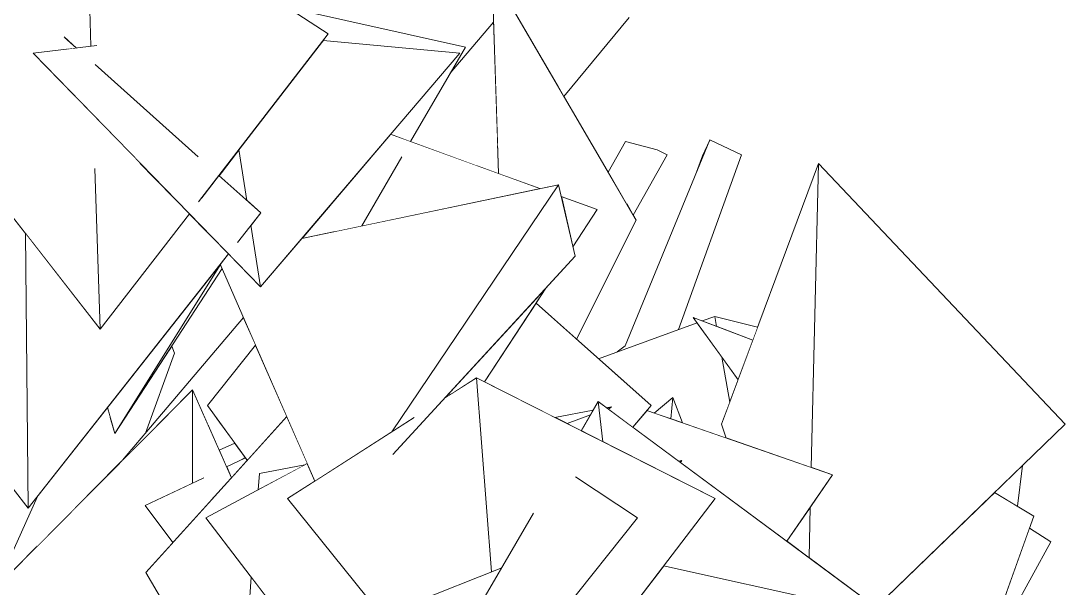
# Model space of a CAD drawing. Header units: millimetres. Extents: x -9413 to 8527, y -300 to 11224.
# Drawn here: x -5889 to -5036, y 2025 to 2489 of the extents above; entities that cross this region are included whole.
import ezdxf

# ---------------------------------------------------------------- set-up
doc = ezdxf.new("R2010")
doc.units = ezdxf.units.MM
doc.header["$MEASUREMENT"] = 0
doc.linetypes.add('Wipeout_Contour', pattern=[1000, 0, -1000])
doc.layers.add('Interior - Furniture', color=7, linetype='Continuous')
doc.layers.add('Interior - Furniture _Pen_No__4', color=7, linetype='Continuous', lineweight=20, true_color=0x029e21)

# ---------------------------------------------------------------- blocks, each defined once
blk = doc.blocks.new('Section Elem_40_6')
at = {"color": 254, "linetype": 'Wipeout_Contour', "lineweight": 0, "ltscale": 53888.075536}
blk.add_wipeout([(-5490.24, 2503.07), (-5450.52, 2435.04), (-5392.4, 2491.4), (-5409.28, 2501.32), (-5437.95, 2498.59), (-5444.31, 2499.33), (-5443.47, 2506.2), (-5438.39, 2518.42), (-5464.34, 2533.66)], dxfattribs=at).dxf.layer = 'Interior - Furniture'
at = {"color": 254, "linetype": 'Wipeout_Contour', "lineweight": 0, "ltscale": 30156.948579}
blk.add_wipeout([(-5571, 2390.03), (-5517.16, 2370.41), (-5499.89, 2387.17), (-5503.23, 2487.73), (-5538.7, 2445.83)], dxfattribs=at).dxf.layer = 'Interior - Furniture'
at = {"color": 254, "linetype": 'Wipeout_Contour', "lineweight": 0, "ltscale": 17515.598718}
blk.add_wipeout([(-5332.43, 2378.51), (-5338.36, 2362.87), (-5326.61, 2391.44)], dxfattribs=at).dxf.layer = 'Interior - Furniture'
at = {"color": 254, "linetype": 'Wipeout_Contour', "lineweight": 0, "ltscale": 29778.45555}
blk.add_wipeout([(-5586.32, 2152.8), (-5568.11, 2164.45), (-5585.55, 2134.27), (-5436.67, 2296.24), (-5450.24, 2354.81)], dxfattribs=at).dxf.layer = 'Interior - Furniture'
at = {"color": 254, "linetype": 'Wipeout_Contour', "lineweight": 0, "ltscale": 42975.486062}
blk.add_wipeout([(-5707.59, 2246.33), (-5806.45, 2129.56), (-5749.34, 2187.13), (-5736.35, 2157.85), (-5729.76, 2164.24), (-5737.04, 2174.23), (-5697.66, 2223.58)], dxfattribs=at).dxf.layer = 'Interior - Furniture'
at = {"color": 254, "linetype": 'Wipeout_Contour', "lineweight": 0, "ltscale": 17508.912815}
blk.add_wipeout([(-5402.36, 2218.07), (-5393.23, 2221.39), (-5395.83, 2223.17)], dxfattribs=at).dxf.layer = 'Interior - Furniture'
at = {"color": 254, "linetype": 'Wipeout_Contour', "lineweight": 0, "ltscale": 31131.821906}
blk.add_wipeout([(-5909.13, 2026.06), (-5876.96, 2058.48), (-5816.68, 2165.5), (-5818.7, 2172.71), (-5875.91, 2100.03)], dxfattribs=at).dxf.layer = 'Interior - Furniture'
at = {"color": 254, "linetype": 'Wipeout_Contour', "lineweight": 0, "ltscale": 17273.772278}
blk.add_wipeout([(-5350.83, 2127.89), (-5350.41, 2127.58), (-5349.55, 2129.31)], dxfattribs=at).dxf.layer = 'Interior - Furniture'
at = {"color": 254, "linetype": 'Wipeout_Contour', "lineweight": 0, "ltscale": 16499.027129}
blk.add_wipeout([(-5093.93, 2103.15), (-5075.12, 2091.9), (-5071.07, 2125.32)], dxfattribs=at).dxf.layer = 'Interior - Furniture'
at = {"color": 254, "linetype": 'Wipeout_Contour', "lineweight": 0, "ltscale": 22781.654708}
blk.add_wipeout([(-5364.31, 2043.12), (-5421.58, 1968.33), (-5377.41, 1806.56), (-5226.95, 2012.77)], dxfattribs=at).dxf.layer = 'Interior - Furniture'
at = {"color": 254, "linetype": 'Wipeout_Contour', "lineweight": 0, "ltscale": 60176.306796}
blk.add_wipeout([(-5707.12, 1957.93), (-5701.12, 1956), (-5695.07, 1974.73), (-5679.08, 1950.77), (-5672.87, 1952.02), (-5655.96, 1975.09), (-5669.95, 1993.33), (-5675.28, 1974.92), (-5678.01, 2003.83), (-5701.17, 2034)], dxfattribs=at).dxf.layer = 'Interior - Furniture'
at = {"color": 254, "linetype": 'Wipeout_Contour', "lineweight": 0, "ltscale": 17871.420176}
blk.add_wipeout([(-5392.4, 2491.4), (-5450.52, 2435.04), (-5445.79, 2426.94)], dxfattribs=at).dxf.layer = 'Interior - Furniture'
at = {"color": 254, "linetype": 'Wipeout_Contour', "lineweight": 0, "ltscale": 17485.134176}
blk.add_wipeout([(-5395.83, 2223.17), (-5300.63, 2379.1), (-5326.61, 2391.44)], dxfattribs=at).dxf.layer = 'Interior - Furniture'
at = {"color": 254, "linetype": 'Wipeout_Contour', "lineweight": 0, "ltscale": 17986.415751}
blk.add_wipeout([(-5499.89, 2387.17), (-5517.16, 2370.41), (-5499.11, 2363.84)], dxfattribs=at).dxf.layer = 'Interior - Furniture'
at = {"color": 254, "linetype": 'Wipeout_Contour', "lineweight": 0, "ltscale": 24836.19051}
blk.add_wipeout([(-5816.68, 2165.5), (-5876.96, 2058.48), (-5836.1, 2099.67), (-5813.37, 2153.68)], dxfattribs=at).dxf.layer = 'Interior - Furniture'
at = {"color": 254, "linetype": 'Wipeout_Contour', "lineweight": 0, "ltscale": 24470.020436}
blk.add_wipeout([(-5736.35, 2157.85), (-5727.41, 2137.7), (-5714.55, 2143.38), (-5729.76, 2164.24)], dxfattribs=at).dxf.layer = 'Interior - Furniture'
at = {"color": 254, "linetype": 'Wipeout_Contour', "lineweight": 0, "ltscale": 17539.974957}
blk.add_wipeout([(-5443.21, 2159.54), (-5431.67, 2153.7), (-5424.09, 2166.8)], dxfattribs=at).dxf.layer = 'Interior - Furniture'
at = {"color": 254, "linetype": 'Wipeout_Contour', "lineweight": 0, "ltscale": 17276.347458}
blk.add_wipeout([(-5352.23, 2128.92), (-5350.83, 2127.89), (-5349.55, 2129.31)], dxfattribs=at).dxf.layer = 'Interior - Furniture'
at = {"color": 254, "linetype": 'Wipeout_Contour', "lineweight": 0, "ltscale": 33158.349703}
blk.add_wipeout([(-5189.46, 2008.48), (-5210.38, 1981.99), (-5150.08, 1838.39), (-5061.78, 2083.93), (-5093.93, 2103.15), (-5190.67, 2009.37)], dxfattribs=at).dxf.layer = 'Interior - Furniture'
at = {"color": 254, "linetype": 'Wipeout_Contour', "lineweight": 0, "ltscale": 58161.01122}
blk.add_wipeout([(-5496.5, 2041.72), (-5569.32, 2012.77), (-5377.41, 1806.56), (-5421.58, 1968.33), (-5447.19, 1934.88), (-5466.96, 1980.51), (-5467.1, 1980.32), (-5468.1, 1983.15), (-5480.64, 2012.1), (-5513.79, 2011.84)], dxfattribs=at).dxf.layer = 'Interior - Furniture'
at = {"layer": 'Interior - Furniture _Pen_No__4', "linetype": 'Continuous'}
blk.add_line((-5326.66, 2391.31), (-5326.61, 2391.44), dxfattribs=at)
at = {"color": 254, "linetype": 'Wipeout_Contour', "lineweight": 0, "ltscale": 23278.583001}
blk.add_wipeout([(-5395.83, 2223.17), (-5393.23, 2221.39), (-5352.25, 2236.3), (-5300.63, 2379.1)], dxfattribs=at).dxf.layer = 'Interior - Furniture'
at = {"color": 254, "linetype": 'Wipeout_Contour', "lineweight": 0, "ltscale": 54707.071067}
blk.add_wipeout([(-5726.54, 2289.79), (-5649.22, 2112.53), (-5624.93, 2128.08), (-5586.32, 2152.8), (-5450.24, 2354.81), (-5659.94, 2310.81), (-5693.61, 2271.3), (-5719.81, 2298.24), (-5719.9, 2298.23)], dxfattribs=at).dxf.layer = 'Interior - Furniture'
at = {"color": 254, "linetype": 'Wipeout_Contour', "lineweight": 0, "ltscale": 37141.390804}
blk.add_wipeout([(-5813.37, 2153.68), (-5836.1, 2099.67), (-5807.46, 2128.55), (-5763.82, 2217.12), (-5768.8, 2218.77), (-5812.7, 2151.29)], dxfattribs=at).dxf.layer = 'Interior - Furniture'
at = {"color": 254, "linetype": 'Wipeout_Contour', "lineweight": 0, "ltscale": 17562.753085}
blk.add_wipeout([(-5470.67, 2086.34), (-5513.79, 2011.84), (-5480.64, 2012.1)], dxfattribs=at).dxf.layer = 'Interior - Furniture'
at = {"color": 254, "linetype": 'Wipeout_Contour', "lineweight": 0, "ltscale": 21861.066853}
blk.add_wipeout([(-5083.35, 2023.95), (-5087.34, 1991.03), (-5048.03, 2062.81), (-5065.35, 2074.02)], dxfattribs=at).dxf.layer = 'Interior - Furniture'
at = {"layer": 'Interior - Furniture _Pen_No__4', "linetype": 'Continuous'}
for p, q in [((-5332.43, 2378.51), (-5326.66, 2391.31)), ((-5326.61, 2391.44), (-5300.63, 2379.1)), ((-5338.36, 2362.87), (-5332.43, 2378.51))]:
    blk.add_line(p, q, dxfattribs=at)
at = {"color": 254, "linetype": 'Wipeout_Contour', "lineweight": 0, "ltscale": 43006.74923}
blk.add_wipeout([(-5711.27, 2383.52), (-5704.71, 2341.85), (-5693.48, 2331.79), (-5701.52, 2321.58), (-5693.61, 2271.3), (-5530.77, 2462.36), (-5642.51, 2472.62)], dxfattribs=at).dxf.layer = 'Interior - Furniture'
at = {"color": 254, "linetype": 'Wipeout_Contour', "lineweight": 0, "ltscale": 23491.19638}
blk.add_wipeout([(-5394.48, 2339.05), (-5389.15, 2329.92), (-5361.42, 2379.08), (-5369.51, 2383.31)], dxfattribs=at).dxf.layer = 'Interior - Furniture'
at = {"color": 254, "linetype": 'Wipeout_Contour', "lineweight": 0, "ltscale": 17737.819066}
blk.add_wipeout([(-5448.02, 2345.22), (-5438.48, 2304.07), (-5418.61, 2334.51)], dxfattribs=at).dxf.layer = 'Interior - Furniture'
at = {"color": 254, "linetype": 'Wipeout_Contour', "lineweight": 0, "ltscale": 63551.705538}
blk.add_wipeout([(-5337.02, 2241.85), (-5417.51, 2212.55), (-5374.57, 2174.23), (-5378.01, 2170.15), (-5371.91, 2168.05), (-5356.9, 2180.79), (-5348.92, 2160.09), (-5313.16, 2147.72), (-5316.99, 2159.06), (-5310.33, 2176.95), (-5316.68, 2213.69)], dxfattribs=at).dxf.layer = 'Interior - Furniture'
at = {"color": 254, "linetype": 'Wipeout_Contour', "lineweight": 0, "ltscale": 24719.439916}
blk.add_wipeout([(-5763.82, 2217.12), (-5807.46, 2128.55), (-5806.45, 2129.56), (-5787.74, 2151.66)], dxfattribs=at).dxf.layer = 'Interior - Furniture'
at = {"color": 254, "linetype": 'Wipeout_Contour', "lineweight": 0, "ltscale": 17865.000922}
blk.add_wipeout([(-5543.07, 2180.48), (-5538.59, 2183.35), (-5539.74, 2184.1)], dxfattribs=at).dxf.layer = 'Interior - Furniture'
at = {"color": 254, "linetype": 'Wipeout_Contour', "lineweight": 0, "ltscale": 23404.362042}
blk.add_wipeout([(-5453.1, 2164.55), (-5443.21, 2159.54), (-5424.09, 2166.8), (-5421.98, 2170.45)], dxfattribs=at).dxf.layer = 'Interior - Furniture'
at = {"color": 254, "linetype": 'Wipeout_Contour', "lineweight": 0, "ltscale": 18191.548277}
blk.add_wipeout([(-5695.59, 2105.38), (-5657.54, 2125.79), (-5694.54, 2118.78)], dxfattribs=at).dxf.layer = 'Interior - Furniture'
at = {"color": 254, "linetype": 'Wipeout_Contour', "lineweight": 0, "ltscale": 62404.713696}
blk.add_wipeout([(-5827.41, 2468.47), (-5879.41, 2462.36), (-5693.61, 2271.3), (-5701.52, 2321.58), (-5712.5, 2307.63), (-5741.68, 2344.1), (-5744.18, 2340.86), (-5766.56, 2375.17), (-5828.81, 2452.95), (-5801.11, 2428.16)], dxfattribs=at).dxf.layer = 'Interior - Furniture'
at = {"color": 254, "linetype": 'Wipeout_Contour', "lineweight": 0, "ltscale": 23559.626158}
blk.add_wipeout([(-5395.57, 2390.04), (-5409.66, 2365.06), (-5394.48, 2339.05), (-5369.51, 2383.31)], dxfattribs=at).dxf.layer = 'Interior - Furniture'
at = {"color": 254, "linetype": 'Wipeout_Contour', "lineweight": 0, "ltscale": 17336.118895}
blk.add_wipeout([(-5332.81, 2243.38), (-5321.04, 2238.95), (-5322.46, 2247.15)], dxfattribs=at).dxf.layer = 'Interior - Furniture'
at = {"color": 254, "linetype": 'Wipeout_Contour', "lineweight": 0, "ltscale": 18536.027302}
blk.add_wipeout([(-5766.13, 2222.88), (-5768.8, 2218.77), (-5763.82, 2217.12)], dxfattribs=at).dxf.layer = 'Interior - Furniture'
at = {"color": 254, "linetype": 'Wipeout_Contour', "lineweight": 0, "ltscale": 17238.227795}
blk.add_wipeout([(-5316.68, 2213.69), (-5310.33, 2176.95), (-5303.46, 2195.4)], dxfattribs=at).dxf.layer = 'Interior - Furniture'
at = {"color": 254, "linetype": 'Wipeout_Contour', "lineweight": 0, "ltscale": 17355.603096}
blk.add_wipeout([(-5371.91, 2168.05), (-5358.37, 2163.36), (-5356.9, 2180.79)], dxfattribs=at).dxf.layer = 'Interior - Furniture'
at = {"color": 254, "linetype": 'Wipeout_Contour', "lineweight": 0, "ltscale": 17486.109244}
blk.add_wipeout([(-5410.42, 2171.98), (-5409.33, 2171.18), (-5406.99, 2173.29)], dxfattribs=at).dxf.layer = 'Interior - Furniture'
at = {"color": 254, "linetype": 'Wipeout_Contour', "lineweight": 0, "ltscale": 97053.676015}
blk.add_wipeout([(-5672.2, 2165.2), (-5787.49, 2037.75), (-5747.6, 1970.99), (-5724.8, 1963.64), (-5729.34, 1975.56), (-5729.86, 1977.28), (-5729.52, 1977.02), (-5729.47, 1976.59), (-5721.59, 1962.6), (-5707.12, 1957.93), (-5701.17, 2034), (-5738.35, 2082.44), (-5695.59, 2105.38), (-5694.54, 2118.78), (-5657.54, 2125.79), (-5655.48, 2126.9)], dxfattribs=at).dxf.layer = 'Interior - Furniture'
at = {"layer": 'Interior - Furniture _Pen_No__4', "linetype": 'Continuous'}
blk.add_line((-5369.51, 2383.31), (-5361.42, 2379.08), dxfattribs=at)
at = {"color": 254, "linetype": 'Wipeout_Contour', "lineweight": 0, "ltscale": 18551.205124}
blk.add_wipeout([(-5711.27, 2383.52), (-5727.6, 2362.34), (-5704.71, 2341.85)], dxfattribs=at).dxf.layer = 'Interior - Furniture'
at = {"color": 254, "linetype": 'Wipeout_Contour', "lineweight": 0, "ltscale": 23033.246603}
blk.add_wipeout([(-5322.46, 2247.15), (-5321.04, 2238.95), (-5291.4, 2227.79), (-5287.47, 2238.34)], dxfattribs=at).dxf.layer = 'Interior - Furniture'
at = {"color": 254, "linetype": 'Wipeout_Contour', "lineweight": 0, "ltscale": 17330.566554}
blk.add_wipeout([(-5356.9, 2180.79), (-5358.37, 2163.36), (-5348.92, 2160.09)], dxfattribs=at).dxf.layer = 'Interior - Furniture'
at = {"color": 254, "linetype": 'Wipeout_Contour', "lineweight": 0, "ltscale": 17488.132787}
blk.add_wipeout([(-5411.12, 2172.5), (-5410.42, 2171.98), (-5406.99, 2173.29)], dxfattribs=at).dxf.layer = 'Interior - Furniture'
at = {"color": 254, "linetype": 'Wipeout_Contour', "lineweight": 0, "ltscale": 35986.585529}
blk.add_wipeout([(-5738.35, 2082.44), (-5565.42, 1857.12), (-5558.8, 1958.18), (-5671.52, 2098.25), (-5649.22, 2112.53), (-5655.48, 2126.9)], dxfattribs=at).dxf.layer = 'Interior - Furniture'
at = {"layer": 'Interior - Furniture _Pen_No__4', "linetype": 'Continuous'}
for p, q in [((-5695.59, 2105.38), (-5694.54, 2118.78)), ((-5707.12, 1957.93), (-5701.17, 2034))]:
    blk.add_line(p, q, dxfattribs=at)
at = {"color": 254, "linetype": 'Wipeout_Contour', "lineweight": 0, "ltscale": 50156.791921}
blk.add_wipeout([(-5638.29, 2478.09), (-5836.71, 2607.2), (-5832.17, 2467.91), (-5827.41, 2468.47), (-5801.11, 2428.16), (-5744.79, 2377.73), (-5766.56, 2375.17), (-5744.18, 2340.86)], dxfattribs=at).dxf.layer = 'Interior - Furniture'
at = {"color": 254, "linetype": 'Wipeout_Contour', "lineweight": 0, "ltscale": 17274.68852}
blk.add_wipeout([(-5291.4, 2227.79), (-5340.11, 2246.12), (-5303.46, 2195.4)], dxfattribs=at).dxf.layer = 'Interior - Furniture'
at = {"color": 254, "linetype": 'Wipeout_Contour', "lineweight": 0, "ltscale": 56888.367077}
blk.add_wipeout([(-5189.46, 2008.48), (-5417.89, 2177.51), (-5413.88, 2144.69), (-5322.1, 2098.25), (-5364.31, 2043.12), (-5226.95, 2012.77), (-5310.52, 1898.23), (-5306.64, 1894.25), (-5372.81, 1809.14), (-5369.34, 1780.73)], dxfattribs=at).dxf.layer = 'Interior - Furniture'
at = {"layer": 'Interior - Furniture _Pen_No__4', "linetype": 'Continuous'}
blk.add_line((-5332.81, 2243.38), (-5322.46, 2247.15), dxfattribs=at)
at = {"color": 254, "linetype": 'Wipeout_Contour', "lineweight": 0, "ltscale": 42765.326146}
blk.add_wipeout([(-5671.57, 2499.75), (-5638.29, 2478.09), (-5642.51, 2472.62), (-5530.77, 2462.36), (-5587.34, 2395.98), (-5571, 2390.03), (-5526.26, 2467.32)], dxfattribs=at).dxf.layer = 'Interior - Furniture'
at = {"color": 254, "linetype": 'Wipeout_Contour', "lineweight": 0, "ltscale": 24995.472654}
blk.add_wipeout([(-5791.74, 2372.21), (-5828.9, 2367.84), (-5824.62, 2236.62), (-5751.74, 2331.07)], dxfattribs=at).dxf.layer = 'Interior - Furniture'
at = {"color": 254, "linetype": 'Wipeout_Contour', "lineweight": 0, "ltscale": 30414.317205}
blk.add_wipeout([(-5636.76, 2338), (-5632.11, 2316.65), (-5610.89, 2321.1), (-5578.34, 2377.35), (-5602.84, 2377.8)], dxfattribs=at).dxf.layer = 'Interior - Furniture'
at = {"color": 254, "linetype": 'Wipeout_Contour', "lineweight": 0, "ltscale": 17505.554046}
blk.add_wipeout([(-5431.67, 2153.7), (-5413.88, 2144.69), (-5417.89, 2177.51)], dxfattribs=at).dxf.layer = 'Interior - Furniture'
at = {"color": 254, "linetype": 'Wipeout_Contour', "lineweight": 0, "ltscale": 23238.447379}
blk.add_wipeout([(-5468.1, 1983.15), (-5467.1, 1980.32), (-5385.61, 2082.44), (-5436.31, 2115.88)], dxfattribs=at).dxf.layer = 'Interior - Furniture'
at = {"layer": 'Interior - Furniture _Pen_No__4', "linetype": 'Continuous'}
for p, q in [((-5526.26, 2467.32), (-5671.57, 2499.75)), ((-5530.77, 2462.36), (-5642.51, 2472.62))]:
    blk.add_line(p, q, dxfattribs=at)
at = {"color": 254, "linetype": 'Wipeout_Contour', "lineweight": 0, "ltscale": 82714.918906}
blk.add_wipeout([(-5853.02, 2595.26), (-6013.08, 2478.09), (-5824.62, 2236.62), (-5828.9, 2367.84), (-5841.98, 2423.87), (-5879.41, 2462.36), (-5851.72, 2465.62), (-5854.03, 2475.53), (-5843.97, 2466.53), (-5832.17, 2467.91), (-5836.71, 2607.2), (-5842.33, 2603.09), (-5857.17, 2588.5)], dxfattribs=at).dxf.layer = 'Interior - Furniture'
at = {"color": 254, "linetype": 'Wipeout_Contour', "lineweight": 0, "ltscale": 30250.904755}
blk.add_wipeout([(-5610.89, 2321.1), (-5465.52, 2351.6), (-5587.34, 2395.98), (-5602.84, 2377.8), (-5578.34, 2377.35)], dxfattribs=at).dxf.layer = 'Interior - Furniture'
at = {"color": 254, "linetype": 'Wipeout_Contour', "lineweight": 0, "ltscale": 18306.046645}
blk.add_wipeout([(-5636.76, 2338), (-5659.94, 2310.81), (-5632.11, 2316.65)], dxfattribs=at).dxf.layer = 'Interior - Furniture'
at = {"color": 254, "linetype": 'Wipeout_Contour', "lineweight": 0, "ltscale": 64104.024368}
blk.add_wipeout([(-5517.25, 2197.01), (-5505.01, 2038.33), (-5496.5, 2041.72), (-5470.67, 2086.34), (-5480.64, 2012.1), (-5468.1, 1983.15), (-5436.31, 2115.88), (-5385.61, 2082.44), (-5466.96, 1980.51), (-5447.19, 1934.88), (-5322.1, 2098.25)], dxfattribs=at).dxf.layer = 'Interior - Furniture'
at = {"layer": 'Interior - Furniture _Pen_No__4', "linetype": 'Continuous'}
for p, q in [((-5638.29, 2478.09), (-5836.71, 2607.2)), ((-5836.71, 2607.2), (-5832.17, 2467.91)), ((-5571, 2390.03), (-5526.26, 2467.32)), ((-5610.89, 2321.1), (-5578.24, 2377.51))]:
    blk.add_line(p, q, dxfattribs=at)
at = {"color": 254, "linetype": 'Wipeout_Contour', "lineweight": 0, "ltscale": 19048.649823}
blk.add_wipeout([(-5854.03, 2475.53), (-5851.72, 2465.62), (-5843.97, 2466.53)], dxfattribs=at).dxf.layer = 'Interior - Furniture'
at = {"color": 254, "linetype": 'Wipeout_Contour', "lineweight": 0, "ltscale": 18874.688254}
blk.add_wipeout([(-5791.74, 2372.21), (-5841.98, 2423.87), (-5828.9, 2367.84)], dxfattribs=at).dxf.layer = 'Interior - Furniture'
at = {"color": 254, "linetype": 'Wipeout_Contour', "lineweight": 0, "ltscale": 31178.123298}
blk.add_wipeout([(-5824.62, 2236.62), (-5885.65, 2314.81), (-5883.53, 2090.35), (-5719.85, 2298.29), (-5751.74, 2331.07)], dxfattribs=at).dxf.layer = 'Interior - Furniture'
at = {"color": 254, "linetype": 'Wipeout_Contour', "lineweight": 0, "ltscale": 53321.390195}
blk.add_wipeout([(-5671.52, 2098.25), (-5492.46, 1875.75), (-5497.04, 1935.11), (-5569.32, 2012.77), (-5505.01, 2038.33), (-5517.25, 2197.01), (-5543.07, 2180.48), (-5585.55, 2134.27), (-5568.11, 2164.45)], dxfattribs=at).dxf.layer = 'Interior - Furniture'
at = {"color": 254, "linetype": 'Wipeout_Contour', "lineweight": 0, "ltscale": 40172.104828}
blk.add_wipeout([(-5378.01, 2170.15), (-5389.51, 2156.51), (-5352.23, 2128.92), (-5349.55, 2129.31), (-5350.41, 2127.58), (-5263.59, 2063.34), (-5226.37, 2117.7)], dxfattribs=at).dxf.layer = 'Interior - Furniture'
at = {"layer": 'Interior - Furniture _Pen_No__4', "linetype": 'Continuous'}
for p, q in [((-5843.97, 2466.53), (-5854.06, 2475.56)), ((-5879.41, 2462.36), (-5827.4, 2468.48)), ((-5828.91, 2367.95), (-5824.62, 2236.62)), ((-5356.9, 2180.79), (-5358.37, 2163.36)), ((-5348.92, 2160.09), (-5356.9, 2180.79)), ((-5352.23, 2128.92), (-5349.55, 2129.31)), ((-5349.55, 2129.31), (-5350.83, 2127.89)), ((-5350.41, 2127.58), (-5349.55, 2129.31)), ((-5385.61, 2082.44), (-5436.4, 2115.95)), ((-5492.46, 1875.75), (-5671.52, 2098.25)), ((-5447.2, 1934.87), (-5322.1, 2098.25)), ((-5513.8, 2011.82), (-5470.65, 2086.37)), ((-5467.11, 1980.31), (-5385.61, 2082.44)), ((-5569.32, 2012.77), (-5496.5, 2041.72))]:
    blk.add_line(p, q, dxfattribs=at)
at = {"color": 254, "linetype": 'Wipeout_Contour', "lineweight": 0, "ltscale": 18777.925083}
blk.add_wipeout([(-5744.79, 2377.73), (-5828.81, 2452.95), (-5766.56, 2375.17)], dxfattribs=at).dxf.layer = 'Interior - Furniture'
at = {"color": 254, "linetype": 'Wipeout_Contour', "lineweight": 0, "ltscale": 25518.70662}
blk.add_wipeout([(-5972.1, 2425.58), (-6071.49, 2331.79), (-5883.53, 2090.35), (-5885.65, 2314.81)], dxfattribs=at).dxf.layer = 'Interior - Furniture'
at = {"color": 254, "linetype": 'Wipeout_Contour', "lineweight": 0, "ltscale": 44996.914179}
blk.add_wipeout([(-5244.45, 2091.29), (-5245.45, 2049.91), (-5244.13, 2048.93), (-5190.67, 2009.37), (-5036.26, 2159.06), (-5237.65, 2372.11), (-5243.67, 2123.68), (-5226.37, 2117.7)], dxfattribs=at).dxf.layer = 'Interior - Furniture'
at = {"color": 254, "linetype": 'Wipeout_Contour', "lineweight": 0, "ltscale": 24710.820243}
blk.add_wipeout([(-5727.6, 2362.34), (-5741.68, 2344.1), (-5712.5, 2307.63), (-5693.48, 2331.79)], dxfattribs=at).dxf.layer = 'Interior - Furniture'
at = {"color": 254, "linetype": 'Wipeout_Contour', "lineweight": 0, "ltscale": 18492.89216}
blk.add_wipeout([(-5719.9, 2298.23), (-5719.81, 2298.24), (-5719.85, 2298.29)], dxfattribs=at).dxf.layer = 'Interior - Furniture'
at = {"color": 254, "linetype": 'Wipeout_Contour', "lineweight": 0, "ltscale": 29690.333074}
blk.add_wipeout([(-5539.74, 2184.1), (-5538.59, 2183.35), (-5517.25, 2197.01), (-5510.56, 2193.63), (-5460.54, 2270.27)], dxfattribs=at).dxf.layer = 'Interior - Furniture'
at = {"color": 254, "linetype": 'Wipeout_Contour', "lineweight": 0, "ltscale": 30504.322199}
blk.add_wipeout([(-5727.41, 2137.7), (-5721.37, 2124.07), (-5708.74, 2130.08), (-5706.12, 2131.81), (-5714.55, 2143.38)], dxfattribs=at).dxf.layer = 'Interior - Furniture'
at = {"color": 254, "linetype": 'Wipeout_Contour', "lineweight": 0, "ltscale": 24500.998709}
blk.add_wipeout([(-5787.89, 2092.44), (-5765.18, 2062.41), (-5734.64, 2096.17), (-5740.09, 2115.17)], dxfattribs=at).dxf.layer = 'Interior - Furniture'
at = {"layer": 'Interior - Furniture _Pen_No__4', "linetype": 'Continuous'}
for p, q in [((-5824.62, 2236.62), (-6013.08, 2478.09)), ((-5744.19, 2340.85), (-5638.29, 2478.09)), ((-5693.61, 2271.3), (-5530.77, 2462.36)), ((-5744.68, 2377.63), (-5828.86, 2453)), ((-5711.27, 2383.52), (-5704.71, 2341.85)), ((-5693.48, 2331.79), (-5727.6, 2362.34)), ((-5712.51, 2307.62), (-5693.48, 2331.79)), ((-5701.52, 2321.58), (-5693.61, 2271.3)), ((-5719.9, 2298.23), (-5719.81, 2298.24)), ((-5543.07, 2180.48), (-5517.25, 2197.01)), ((-5538.59, 2183.35), (-5539.74, 2184.1)), ((-5190.67, 2009.37), (-5036.26, 2159.06)), ((-5075.12, 2091.9), (-5071.07, 2125.32)), ((-5061.78, 2083.93), (-5093.93, 2103.15)), ((-5565.42, 1857.12), (-5738.35, 2082.44)), ((-5150.08, 1838.39), (-5061.78, 2083.93)), ((-5048.03, 2062.81), (-5065.35, 2074.02)), ((-5087.34, 1991.03), (-5048.03, 2062.81)), ((-5226.95, 2012.77), (-5364.31, 2043.12))]:
    blk.add_line(p, q, dxfattribs=at)
at = {"color": 254, "linetype": 'Wipeout_Contour', "lineweight": 0, "ltscale": 28583.94327}
blk.add_wipeout([(-5316.99, 2159.06), (-5313.16, 2147.72), (-5291.52, 2140.24), (-5243.67, 2123.68), (-5237.65, 2372.11)], dxfattribs=at).dxf.layer = 'Interior - Furniture'
at = {"color": 254, "linetype": 'Wipeout_Contour', "lineweight": 0, "ltscale": 58483.817257}
blk.add_wipeout([(-5510.56, 2193.63), (-5453.1, 2164.55), (-5421.98, 2170.45), (-5417.89, 2177.51), (-5411.12, 2172.5), (-5406.99, 2173.29), (-5409.33, 2171.18), (-5389.51, 2156.51), (-5374.57, 2174.23), (-5468.51, 2258.06)], dxfattribs=at).dxf.layer = 'Interior - Furniture'
at = {"color": 254, "linetype": 'Wipeout_Contour', "lineweight": 0, "ltscale": 24411.843748}
blk.add_wipeout([(-5737.04, 2174.23), (-5704.46, 2129.53), (-5672.2, 2165.2), (-5697.66, 2223.58)], dxfattribs=at).dxf.layer = 'Interior - Furniture'
at = {"color": 254, "linetype": 'Wipeout_Contour', "lineweight": 0, "ltscale": 16931.732231}
blk.add_wipeout([(-5263.59, 2063.34), (-5245.45, 2049.91), (-5244.45, 2091.29)], dxfattribs=at).dxf.layer = 'Interior - Furniture'
at = {"layer": 'Interior - Furniture _Pen_No__4', "linetype": 'Continuous'}
for p, q in [((-5352.25, 2236.3), (-5300.63, 2379.1)), ((-5316.99, 2159.06), (-5237.65, 2372.11)), ((-5237.65, 2372.11), (-5243.67, 2123.68)), ((-5036.26, 2159.06), (-5237.65, 2372.11)), ((-5291.4, 2227.79), (-5340.11, 2246.12)), ((-5340.11, 2246.12), (-5303.46, 2195.4)), ((-5322.46, 2247.15), (-5321.04, 2238.95)), ((-5287.47, 2238.34), (-5322.46, 2247.15)), ((-5402.36, 2218.07), (-5395.83, 2223.17)), ((-5316.68, 2213.69), (-5310.33, 2176.95)), ((-5322.1, 2098.25), (-5517.25, 2197.01)), ((-5517.25, 2197.01), (-5505.01, 2038.33)), ((-5431.67, 2153.7), (-5417.89, 2177.51)), ((-5189.46, 2008.48), (-5417.89, 2177.51)), ((-5417.89, 2177.51), (-5413.88, 2144.69)), ((-5371.91, 2168.05), (-5356.9, 2180.79)), ((-5453.1, 2164.55), (-5421.98, 2170.45)), ((-5411.12, 2172.5), (-5406.99, 2173.29)), ((-5410.42, 2171.98), (-5406.99, 2173.29)), ((-5406.99, 2173.29), (-5409.33, 2171.18)), ((-5389.51, 2156.51), (-5374.57, 2174.23)), ((-5226.37, 2117.7), (-5378.01, 2170.15)), ((-5671.52, 2098.25), (-5568.1, 2164.46)), ((-5443.21, 2159.54), (-5424.09, 2166.8)), ((-5313.16, 2147.72), (-5316.99, 2159.06)), ((-5694.54, 2118.78), (-5657.54, 2125.79)), ((-5263.59, 2063.34), (-5226.37, 2117.7)), ((-5244.45, 2091.29), (-5245.45, 2049.91))]:
    blk.add_line(p, q, dxfattribs=at)
at = {"color": 254, "linetype": 'Wipeout_Contour', "lineweight": 0, "ltscale": 71140.217668}
blk.add_wipeout([(-5504.55, 2527.57), (-5499.11, 2363.84), (-5465.52, 2351.6), (-5450.24, 2354.81), (-5448.02, 2345.22), (-5418.61, 2334.51), (-5438.48, 2304.07), (-5436.67, 2296.24), (-5460.54, 2270.27), (-5468.51, 2258.06), (-5435.38, 2228.49), (-5386.76, 2325.83)], dxfattribs=at).dxf.layer = 'Interior - Furniture'
at = {"color": 254, "linetype": 'Wipeout_Contour', "lineweight": 0, "ltscale": 18530.365636}
blk.add_wipeout([(-5812.7, 2151.29), (-5724.96, 2286.16), (-5726.44, 2289.53)], dxfattribs=at).dxf.layer = 'Interior - Furniture'
at = {"color": 254, "linetype": 'Wipeout_Contour', "lineweight": 0, "ltscale": 24379.340395}
blk.add_wipeout([(-5705.86, 2131.45), (-5721.37, 2124.07), (-5717.43, 2115.19), (-5704.46, 2129.53)], dxfattribs=at).dxf.layer = 'Interior - Furniture'
at = {"layer": 'Interior - Furniture _Pen_No__4', "linetype": 'Continuous'}
for p, q in [((-5386.76, 2325.83), (-5504.55, 2527.57)), ((-5504.55, 2527.57), (-5499.11, 2363.84)), ((-5445.79, 2426.94), (-5392.4, 2491.4)), ((-5538.7, 2445.83), (-5503.23, 2487.73)), ((-5465.52, 2351.6), (-5587.34, 2395.98)), ((-5409.66, 2365.06), (-5395.57, 2390.04)), ((-5395.83, 2223.17), (-5326.61, 2391.44)), ((-5395.57, 2390.04), (-5369.51, 2383.31)), ((-5389.15, 2329.92), (-5361.42, 2379.08)), ((-5659.94, 2310.81), (-5450.24, 2354.81)), ((-5450.24, 2354.81), (-5586.32, 2152.8)), ((-5436.67, 2296.24), (-5450.24, 2354.81)), ((-5418.61, 2334.51), (-5448.02, 2345.22)), ((-5438.48, 2304.07), (-5418.61, 2334.51)), ((-5435.38, 2228.49), (-5386.76, 2325.83)), ((-5585.56, 2134.25), (-5436.67, 2296.24)), ((-5510.56, 2193.63), (-5460.54, 2270.27)), ((-5374.57, 2174.23), (-5468.51, 2258.06)), ((-5417.51, 2212.55), (-5337.02, 2241.85))]:
    blk.add_line(p, q, dxfattribs=at)
at = {"color": 254, "linetype": 'Wipeout_Contour', "lineweight": 0, "ltscale": 24743.792915}
blk.add_wipeout([(-5818.7, 2172.71), (-5812.7, 2151.29), (-5726.44, 2289.53), (-5726.54, 2289.79)], dxfattribs=at).dxf.layer = 'Interior - Furniture'
at = {"color": 254, "linetype": 'Wipeout_Contour', "lineweight": 0, "ltscale": 18275.985744}
blk.add_wipeout([(-5706.12, 2131.81), (-5708.74, 2130.08), (-5705.86, 2131.45)], dxfattribs=at).dxf.layer = 'Interior - Furniture'
at = {"layer": 'Interior - Furniture _Pen_No__4', "linetype": 'Continuous'}
for p, q in [((-5693.61, 2271.3), (-5879.41, 2462.36)), ((-5824.62, 2236.62), (-5751.74, 2331.07)), ((-5763.82, 2217.12), (-5766.13, 2222.88)), ((-5708.74, 2130.08), (-5706.12, 2131.81))]:
    blk.add_line(p, q, dxfattribs=at)
at = {"color": 254, "linetype": 'Wipeout_Contour', "lineweight": 0, "ltscale": 30593.952806}
blk.add_wipeout([(-5717.43, 2115.19), (-5749.34, 2187.13), (-5749.1, 2110.88), (-5740.09, 2115.17), (-5734.64, 2096.17)], dxfattribs=at).dxf.layer = 'Interior - Furniture'
at = {"layer": 'Interior - Furniture _Pen_No__4', "linetype": 'Continuous'}
for p, q in [((-5649.22, 2112.53), (-5726.54, 2289.79)), ((-5737.04, 2174.23), (-5697.66, 2223.58)), ((-5704.46, 2129.53), (-5737.04, 2174.23)), ((-5727.41, 2137.7), (-5714.55, 2143.38)), ((-5738.35, 2082.44), (-5655.48, 2126.9)), ((-5721.37, 2124.07), (-5705.86, 2131.45))]:
    blk.add_line(p, q, dxfattribs=at)
at = {"color": 254, "linetype": 'Wipeout_Contour', "lineweight": 0, "ltscale": 92466.114748}
blk.add_wipeout([(-5966.99, 1967.73), (-5937.96, 1938.8), (-5885.57, 1955.44), (-5868.15, 2019.91), (-5815.46, 1981.59), (-5812.61, 1982.7), (-5825.19, 1997.82), (-5801.45, 2005.1), (-5802.91, 2006.65), (-5774.53, 2016.05), (-5787.49, 2037.75), (-5765.18, 2062.41), (-5787.89, 2092.44), (-5749.1, 2110.88), (-5749.34, 2187.13)], dxfattribs=at).dxf.layer = 'Interior - Furniture'
at = {"layer": 'Interior - Furniture _Pen_No__4', "linetype": 'Continuous'}
for p, q in [((-5883.53, 2090.35), (-6071.49, 2331.79)), ((-5885.65, 2314.81), (-5883.53, 2090.35)), ((-5883.53, 2090.35), (-5719.85, 2298.29)), ((-5812.7, 2151.29), (-5726.44, 2289.53)), ((-5724.96, 2286.16), (-5812.7, 2151.29)), ((-5806.45, 2129.56), (-5707.59, 2246.33)), ((-5787.74, 2151.66), (-5763.82, 2217.12)), ((-5966.99, 1967.73), (-5749.34, 2187.13)), ((-5717.43, 2115.19), (-5749.34, 2187.13)), ((-5749.34, 2187.13), (-5749.1, 2110.88)), ((-5812.7, 2151.29), (-5818.7, 2172.71)), ((-5787.49, 2037.75), (-5672.2, 2165.2)), ((-5787.89, 2092.44), (-5740.08, 2115.18)), ((-5909.13, 2026.06), (-5875.91, 2100.03)), ((-5765.18, 2062.41), (-5787.89, 2092.44)), ((-5747.6, 1970.99), (-5787.49, 2037.75))]:
    blk.add_line(p, q, dxfattribs=at)

msp = doc.modelspace()

# ---------------------------------------------------------------- block references
at = {"layer": 'Interior - Furniture'}
msp.add_blockref('Section Elem_40_6', (0, 0), dxfattribs=at)

doc.saveas('drawing.dxf')
